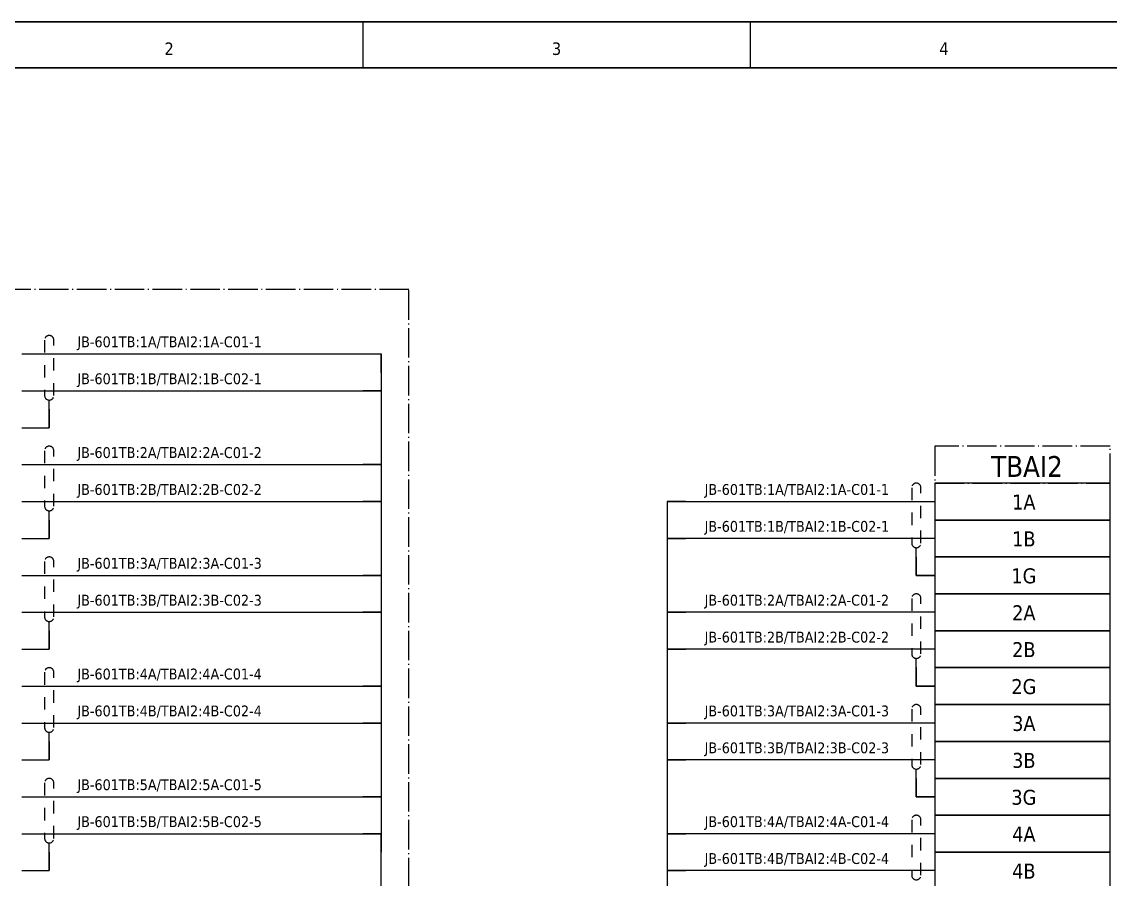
# Model space of a CAD drawing. Header units: millimetres. Extents: x 0 to 1792788, y -13 to 262234.
# Drawn here: x 89 to 207, y 204.1 to 297 of the extents above; entities that cross this region are included whole.
import ezdxf
from ezdxf.enums import TextEntityAlignment as Align

# ---------------------------------------------------------------- set-up
doc = ezdxf.new("R2010")
doc.units = ezdxf.units.MM
doc.linetypes.add('EPL_DASH', pattern=[1, 0.5, -0.5])
doc.linetypes.add('EPL_DASHDOT', pattern=[1, 0.8, -0.1, 0, -0.1])
for name, color, linetype, lineweight in [('EPLAN108', 5, 'Continuous', 35), ('EPLAN201', 7, 'Continuous', 35), ('EPLAN300', 5, 'Continuous', 25), ('EPLAN307', 134, 'EPL_DASHDOT', 25), ('EPLAN311', 7, 'Continuous', 25), ('EPLAN314', 5, 'EPL_DASH', 25), ('EPLAN317', 7, 'Continuous', 25), ('EPLAN400', 5, 'Continuous', 35), ('EPLAN405', 7, 'Continuous', 25), ('EPLAN421', 5, 'Continuous', 35), ('EPLAN433', 251, 'Continuous', 35), ('EPLAN451', 7, 'Continuous', 35), ('EPLAN452', 7, 'Continuous', 35), ('EPLAN453', 7, 'Continuous', 35), ('EPLAN500', 7, 'Continuous', 35), ('EPLAN501', 7, 'Continuous', 35), ('EPLAN502', 7, 'Continuous', 35), ('EPLAN503', 7, 'Continuous', 35), ('EPLAN504', 7, 'Continuous', 35), ('EPLAN546', 1, 'Continuous', 25)]:
    doc.layers.add(name, color=color, linetype=linetype, lineweight=lineweight)
doc.styles.add('Tahoma', font='')
doc.styles.get('Tahoma').set_extended_font_data('Tahoma')

# ---------------------------------------------------------------- blocks, each defined once
blk = doc.blocks.new('EPLFRAME')
at = {"layer": 'EPLAN201', "linetype": 'Continuous', "lineweight": 25, "ltscale": 4}
for p, q in [((126, 297), (126, 292)), ((168, 297), (168, 292))]:
    blk.add_line(p, q, dxfattribs=at)
at = {"layer": 'EPLAN201', "linetype": 'Continuous', "lineweight": 35, "ltscale": 4}
blk.add_line((0, 292), (420, 292), dxfattribs=at)
blk.add_lwpolyline([(0, 0), (420, 0), (420, 297), (0, 297)], close=True, dxfattribs=at)
at = {"layer": 'EPLAN451', "color": 7, "style": 'Tahoma'}
for tag, p, height in [('14_10014', (101, 12), 2.26), ('14_10015', (185, 12), 2.26), ('14_10011', (101, 5), 2.26), ('14_10013', (332, 5), 1.63), ('14_10151', (73, 1), 1.63), ('14_10300', (415, 1), 1.63)]:
    blk.add_attdef(tag, p, '', height=height, dxfattribs=at)
blk.add_attdef('4_25020', text='', height=1.63, dxfattribs=at).set_placement((413, 1), align=Align.RIGHT)
at = {"layer": 'EPLAN452', "color": 7, "style": 'Tahoma'}
for tag, p, height in [('4_11041', (1, 17), 2.26), ('4_11071[1]', (1, 13), 1.63), ('4_11074[1]', (21, 13), 1.63), ('4_11070[1]', (41, 13), 1.63), ('4_11024', (73, 13), 1.63), ('4_11011', (231, 12), 2.26), ('4_11030', (301, 12), 2.26), ('4_20132_1001', (374, 13), 1.63), ('4_11071[2]', (1, 9), 1.63), ('4_11074[2]', (21, 9), 1.63), ('4_11070[2]', (41, 9), 1.63), ('4_11022', (73, 9), 1.63), ('4_20134_1001', (374, 9), 1.63), ('4_11071[3]', (1, 5), 1.63), ('4_11074[3]', (21, 5), 1.63), ('4_11070[3]', (41, 5), 1.63), ('4_11080', (73, 5), 1.63), ('4_11059', (301, 5), 1.63)]:
    blk.add_attdef(tag, p, '', height=height, dxfattribs=at)
for tag, height, p in [('4_11040', 2.26, (419, 17)), ('4_11000', 1.63, (419, 5)), ('4_11085', 1.63, (141, 1)), ('4_11086', 1.63, (183, 1))]:
    blk.add_attdef(tag, text='', height=height, dxfattribs=at).set_placement(p, align=Align.RIGHT)
at = {"layer": 'EPLAN453', "color": 7, "style": 'Tahoma'}
for tag, p in [('53_19005_1', (21, 293)), ('53_19005', (63, 293)), ('53_19005_8', (105, 293)), ('53_19005_6', (147, 293)), ('53_19005_7', (189, 293)), ('53_19005_9', (231, 293)), ('53_19005_3', (273, 293)), ('53_19005_2', (315, 293)), ('53_19005_4', (357, 293)), ('53_19005_5', (399, 293))]:
    blk.add_attdef(tag, text='', height=1.35, dxfattribs=at).set_placement(p, align=Align.BOTTOM_CENTER)
blk = doc.blocks.new('EPLSYM_LibrarySPECIAL_en_US_Symbol427_Variant5_Placement1_24')
at = {"layer": 'EPLAN421', "color": 5, "style": 'Tahoma'}
for tag, p in [('17_20029[1]', (-0.9525, 3.335)), ('17_20029[2]', (20.0025, 3.335))]:
    blk.add_attdef(tag, text='', height=1.1739, dxfattribs=at).set_placement(p, align=Align.BOTTOM_RIGHT)
at = {"layer": 'EPLAN433', "color": 251, "style": 'Tahoma'}
blk.add_attdef('17_20406_1', text='', height=1.6254, dxfattribs=at).set_placement((0.9525, 1.5875), align=Align.BOTTOM_RIGHT)
blk.add_attdef('17_20406', text='', height=1.6254, dxfattribs=at).set_placement((0.9525, 1.5875), align=Align.BOTTOM_LEFT)
blk = doc.blocks.new('EPLSYM_LibrarySPECIAL_en_US_Symbol427_Variant5_Placement1_25')
at = {"layer": 'EPLAN421', "color": 5, "style": 'Tahoma'}
for tag, p in [('17_20029[1]', (-0.9525, 3.335)), ('17_20029[2]', (20.0025, 3.335))]:
    blk.add_attdef(tag, text='', height=1.1739, dxfattribs=at).set_placement(p, align=Align.BOTTOM_RIGHT)
at = {"layer": 'EPLAN433', "color": 251, "style": 'Tahoma'}
blk.add_attdef('17_20406_1', text='', height=1.6254, dxfattribs=at).set_placement((0.9525, 1.5875), align=Align.BOTTOM_RIGHT)
blk.add_attdef('17_20406', text='', height=1.6254, dxfattribs=at).set_placement((0.9525, 1.5875), align=Align.BOTTOM_LEFT)
blk = doc.blocks.new('EPLSYM_LibrarySPECIAL_en_US_Symbol427_Variant5_Placement1_26')
at = {"layer": 'EPLAN421', "color": 5, "style": 'Tahoma'}
for tag, p in [('17_20029[1]', (-0.9525, 3.335)), ('17_20029[2]', (20.0025, 3.335))]:
    blk.add_attdef(tag, text='', height=1.1739, dxfattribs=at).set_placement(p, align=Align.BOTTOM_RIGHT)
at = {"layer": 'EPLAN433', "color": 251, "style": 'Tahoma'}
blk.add_attdef('17_20406_1', text='', height=1.6254, dxfattribs=at).set_placement((0.9525, 1.5875), align=Align.BOTTOM_RIGHT)
blk.add_attdef('17_20406', text='', height=1.6254, dxfattribs=at).set_placement((0.9525, 1.5875), align=Align.BOTTOM_LEFT)
blk = doc.blocks.new('EPLSYM_LibrarySPECIAL_en_US_Symbol427_Variant5_Placement1_27')
at = {"layer": 'EPLAN421', "color": 5, "style": 'Tahoma'}
for tag, p in [('17_20029[1]', (-0.9525, 3.335)), ('17_20029[2]', (20.0025, 3.335))]:
    blk.add_attdef(tag, text='', height=1.1739, dxfattribs=at).set_placement(p, align=Align.BOTTOM_RIGHT)
at = {"layer": 'EPLAN433', "color": 251, "style": 'Tahoma'}
blk.add_attdef('17_20406_1', text='', height=1.6254, dxfattribs=at).set_placement((0.9525, 1.5875), align=Align.BOTTOM_RIGHT)
blk.add_attdef('17_20406', text='', height=1.6254, dxfattribs=at).set_placement((0.9525, 1.5875), align=Align.BOTTOM_LEFT)
blk = doc.blocks.new('EPLSYM_LibrarySPECIAL_en_US_Symbol427_Variant5_Placement1_28')
at = {"layer": 'EPLAN421', "color": 5, "style": 'Tahoma'}
for tag, p in [('17_20029[1]', (-0.9525, 3.335)), ('17_20029[2]', (20.0025, 3.335))]:
    blk.add_attdef(tag, text='', height=1.1739, dxfattribs=at).set_placement(p, align=Align.BOTTOM_RIGHT)
at = {"layer": 'EPLAN433', "color": 251, "style": 'Tahoma'}
blk.add_attdef('17_20406_1', text='', height=1.6254, dxfattribs=at).set_placement((0.9525, 1.5875), align=Align.BOTTOM_RIGHT)
blk.add_attdef('17_20406', text='', height=1.6254, dxfattribs=at).set_placement((0.9525, 1.5875), align=Align.BOTTOM_LEFT)
blk = doc.blocks.new('EPLSYM_LibrarySPECIAL_en_US_Symbol427_Variant5_Placement1_29')
at = {"layer": 'EPLAN421', "color": 5, "style": 'Tahoma'}
for tag, p in [('17_20029[1]', (-0.9525, 3.335)), ('17_20029[2]', (20.0025, 3.335))]:
    blk.add_attdef(tag, text='', height=1.1739, dxfattribs=at).set_placement(p, align=Align.BOTTOM_RIGHT)
at = {"layer": 'EPLAN433', "color": 251, "style": 'Tahoma'}
blk.add_attdef('17_20406_1', text='', height=1.6254, dxfattribs=at).set_placement((0.9525, 1.5875), align=Align.BOTTOM_RIGHT)
blk.add_attdef('17_20406', text='', height=1.6254, dxfattribs=at).set_placement((0.9525, 1.5875), align=Align.BOTTOM_LEFT)
blk = doc.blocks.new('EPLSYM_LibrarySPECIAL_en_US_Symbol427_Variant5_Placement1_30')
at = {"layer": 'EPLAN421', "color": 5, "style": 'Tahoma'}
for tag, p in [('17_20029[1]', (-0.9525, 3.335)), ('17_20029[2]', (20.0025, 3.335))]:
    blk.add_attdef(tag, text='', height=1.1739, dxfattribs=at).set_placement(p, align=Align.BOTTOM_RIGHT)
at = {"layer": 'EPLAN433', "color": 251, "style": 'Tahoma'}
blk.add_attdef('17_20406_1', text='', height=1.6254, dxfattribs=at).set_placement((0.9525, 1.5875), align=Align.BOTTOM_RIGHT)
blk.add_attdef('17_20406', text='', height=1.6254, dxfattribs=at).set_placement((0.9525, 1.5875), align=Align.BOTTOM_LEFT)
blk = doc.blocks.new('EPLSYM_LibrarySPECIAL_en_US_Symbol427_Variant5_Placement1_31')
at = {"layer": 'EPLAN421', "color": 5, "style": 'Tahoma'}
for tag, p in [('17_20029[1]', (-0.9525, 3.335)), ('17_20029[2]', (20.0025, 3.335))]:
    blk.add_attdef(tag, text='', height=1.1739, dxfattribs=at).set_placement(p, align=Align.BOTTOM_RIGHT)
at = {"layer": 'EPLAN433', "color": 251, "style": 'Tahoma'}
blk.add_attdef('17_20406_1', text='', height=1.6254, dxfattribs=at).set_placement((0.9525, 1.5875), align=Align.BOTTOM_RIGHT)
blk.add_attdef('17_20406', text='', height=1.6254, dxfattribs=at).set_placement((0.9525, 1.5875), align=Align.BOTTOM_LEFT)
blk = doc.blocks.new('EPLSYM_LibrarySPECIAL_en_US_Symbol427_Variant5_Placement1_56')
at = {"layer": 'EPLAN421', "color": 5, "style": 'Tahoma'}
for tag, p in [('17_20029[1]', (-0.9525, 3.335)), ('17_20029[2]', (20.0025, 3.335))]:
    blk.add_attdef(tag, text='', height=1.1739, dxfattribs=at).set_placement(p, align=Align.BOTTOM_RIGHT)
at = {"layer": 'EPLAN433', "color": 251, "style": 'Tahoma'}
blk.add_attdef('17_20406_1', text='', height=1.6254, dxfattribs=at).set_placement((0.9525, 1.5875), align=Align.BOTTOM_RIGHT)
blk.add_attdef('17_20406', text='', height=1.6254, dxfattribs=at).set_placement((0.9525, 1.5875), align=Align.BOTTOM_LEFT)
blk = doc.blocks.new('EPLSYM_LibrarySPECIAL_en_US_Symbol427_Variant5_Placement1_57')
at = {"layer": 'EPLAN421', "color": 5, "style": 'Tahoma'}
for tag, p in [('17_20029[1]', (-0.9525, 3.335)), ('17_20029[2]', (20.0025, 3.335))]:
    blk.add_attdef(tag, text='', height=1.1739, dxfattribs=at).set_placement(p, align=Align.BOTTOM_RIGHT)
at = {"layer": 'EPLAN433', "color": 251, "style": 'Tahoma'}
blk.add_attdef('17_20406_1', text='', height=1.6254, dxfattribs=at).set_placement((0.9525, 1.5875), align=Align.BOTTOM_RIGHT)
blk.add_attdef('17_20406', text='', height=1.6254, dxfattribs=at).set_placement((0.9525, 1.5875), align=Align.BOTTOM_LEFT)
blk = doc.blocks.new('EPLSYM_LibrarySPECIAL_en_US_Symbol427_Variant5_Placement1_65')
at = {"layer": 'EPLAN421', "color": 5, "style": 'Tahoma'}
for tag, p in [('17_20029[1]', (-0.9525, 3.335)), ('17_20029[2]', (20.0025, 3.335))]:
    blk.add_attdef(tag, text='', height=1.1739, dxfattribs=at).set_placement(p, align=Align.BOTTOM_RIGHT)
at = {"layer": 'EPLAN433', "color": 251, "style": 'Tahoma'}
blk.add_attdef('17_20406_1', text='', height=1.6254, dxfattribs=at).set_placement((0.9525, 1.5875), align=Align.BOTTOM_RIGHT)
blk.add_attdef('17_20406', text='', height=1.6254, dxfattribs=at).set_placement((0.9525, 1.5875), align=Align.BOTTOM_LEFT)
blk = doc.blocks.new('EPLSYM_LibrarySPECIAL_Symbol5_Variant1_Placement1_12')
at = {"layer": 'EPLAN314', "ltscale": 2.7}
for p, q in [((-0.5, 6.5), (-0.5, 0.5)), ((0.5, 0.5), (0.5, 6.5))]:
    blk.add_line(p, q, dxfattribs=at)
for centre, start, end in [((0, 6.5), 0, 180), ((0, 0.5), 180, 0)]:
    blk.add_arc(centre, 0.5, start, end, dxfattribs=at)
blk = doc.blocks.new('EPLSYM_LibrarySPECIAL_Symbol5_Variant1_Placement1_13')
at = {"layer": 'EPLAN314', "ltscale": 2.7}
for p, q in [((-0.5, 6.5), (-0.5, 0.5)), ((0.5, 0.5), (0.5, 6.5))]:
    blk.add_line(p, q, dxfattribs=at)
for centre, start, end in [((0, 6.5), 0, 180), ((0, 0.5), 180, 0)]:
    blk.add_arc(centre, 0.5, start, end, dxfattribs=at)
blk = doc.blocks.new('EPLSYM_LibrarySPECIAL_Symbol5_Variant1_Placement1_14')
at = {"layer": 'EPLAN314', "ltscale": 2.7}
for p, q in [((-0.5, 6.5), (-0.5, 0.5)), ((0.5, 0.5), (0.5, 6.5))]:
    blk.add_line(p, q, dxfattribs=at)
for centre, start, end in [((0, 6.5), 0, 180), ((0, 0.5), 180, 0)]:
    blk.add_arc(centre, 0.5, start, end, dxfattribs=at)
blk = doc.blocks.new('EPLSYM_LibrarySPECIAL_Symbol5_Variant1_Placement1_15')
at = {"layer": 'EPLAN314', "ltscale": 2.7}
for p, q in [((-0.5, 6.5), (-0.5, 0.5)), ((0.5, 0.5), (0.5, 6.5))]:
    blk.add_line(p, q, dxfattribs=at)
for centre, start, end in [((0, 6.5), 0, 180), ((0, 0.5), 180, 0)]:
    blk.add_arc(centre, 0.5, start, end, dxfattribs=at)
blk = doc.blocks.new('EPLSYM_LibrarySPECIAL_Symbol5_Variant1_Placement1_24')
at = {"layer": 'EPLAN314', "ltscale": 2.7}
for p, q in [((-0.5, 6.5), (-0.5, 0.5)), ((0.5, 0.5), (0.5, 6.5))]:
    blk.add_line(p, q, dxfattribs=at)
for centre, start, end in [((0, 6.5), 0, 180), ((0, 0.5), 180, 0)]:
    blk.add_arc(centre, 0.5, start, end, dxfattribs=at)
blk = doc.blocks.new('EPLSYM_LibrarySPECIAL_Symbol5_Variant1_Placement1_25')
at = {"layer": 'EPLAN314', "ltscale": 2.7}
for p, q in [((-0.5, 6.5), (-0.5, 0.5)), ((0.5, 0.5), (0.5, 6.5))]:
    blk.add_line(p, q, dxfattribs=at)
for centre, start, end in [((0, 6.5), 0, 180), ((0, 0.5), 180, 0)]:
    blk.add_arc(centre, 0.5, start, end, dxfattribs=at)
blk = doc.blocks.new('EPLSYM_LibrarySPECIAL_Symbol5_Variant1_Placement1_26')
at = {"layer": 'EPLAN314', "ltscale": 2.7}
for p, q in [((-0.5, 6.5), (-0.5, 0.5)), ((0.5, 0.5), (0.5, 6.5))]:
    blk.add_line(p, q, dxfattribs=at)
for centre, start, end in [((0, 6.5), 0, 180), ((0, 0.5), 180, 0)]:
    blk.add_arc(centre, 0.5, start, end, dxfattribs=at)
blk = doc.blocks.new('EPLSYM_LibrarySPECIAL_Symbol5_Variant1_Placement1_27')
at = {"layer": 'EPLAN314', "ltscale": 2.7}
for p, q in [((-0.5, 6.5), (-0.5, 0.5)), ((0.5, 0.5), (0.5, 6.5))]:
    blk.add_line(p, q, dxfattribs=at)
for centre, start, end in [((0, 6.5), 0, 180), ((0, 0.5), 180, 0)]:
    blk.add_arc(centre, 0.5, start, end, dxfattribs=at)
blk = doc.blocks.new('EPLSYM_LibrarySPECIAL_Symbol5_Variant1_Placement1_28')
at = {"layer": 'EPLAN314', "ltscale": 2.7}
for p, q in [((-0.5, 6.5), (-0.5, 0.5)), ((0.5, 0.5), (0.5, 6.5))]:
    blk.add_line(p, q, dxfattribs=at)
for centre, start, end in [((0, 6.5), 0, 180), ((0, 0.5), 180, 0)]:
    blk.add_arc(centre, 0.5, start, end, dxfattribs=at)
blk = doc.blocks.new('EPLSYM_LibrarySPECIAL_Symbol308_Variant0_Placement0')
at = {"layer": 'EPLAN405', "color": 7, "style": 'Tahoma'}
for tag, p in [('17_31011', (1.5, 6.35)), ('17_31002', (1.5, 0.5))]:
    blk.add_attdef(tag, text='', height=1.17, dxfattribs=at).set_placement(p, align=Align.BOTTOM_LEFT)
for tag, p in [('17_31004', (1.5, 4.4)), ('17_31003', (1.5, 2.45))]:
    blk.add_attdef(tag, p, '', height=1.17, dxfattribs=at)
blk = doc.blocks.new('EPLSYM_LibrarySPECIAL_Symbol2_Variant0_Placement1_12')
at = {"layer": 'EPLAN307', "lineweight": 25, "ltscale": 4}
blk.add_lwpolyline([(0, -114), (128, -114), (128, 0), (0, 0)], close=True, dxfattribs=at)
at = {"layer": 'EPLAN400', "color": 5, "style": 'Tahoma'}
blk.add_attdef('88_20010', text='', height=2.2575, dxfattribs=at).set_placement((-1.5, -0.9515), align=Align.TOP_RIGHT)
at = {"layer": 'EPLAN500', "color": 7, "style": 'Tahoma'}
blk.add_attdef('88_20027', text='', height=1.6254, dxfattribs=at).set_placement((-1.5, -4.57508), align=Align.TOP_RIGHT)
at = {"layer": 'EPLAN501', "color": 7, "style": 'Tahoma'}
blk.add_attdef('88_20011', text='', height=1.6254, dxfattribs=at).set_placement((-1.5, -9.97508), align=Align.TOP_RIGHT)
at = {"layer": 'EPLAN502', "color": 7, "style": 'Tahoma'}
blk.add_attdef('88_20025', text='', height=1.6254, dxfattribs=at).set_placement((-1.5, -12.67508), align=Align.TOP_RIGHT)
at = {"layer": 'EPLAN503', "color": 7, "style": 'Tahoma'}
blk.add_attdef('88_20024', text='', height=1.6254, dxfattribs=at).set_placement((-1.5, -15.37508), align=Align.TOP_RIGHT)
at = {"layer": 'EPLAN504', "color": 7, "style": 'Tahoma'}
blk.add_attdef('88_20901[1]', text='', height=1.6254, dxfattribs=at).set_placement((-1.5, -7.27508), align=Align.TOP_RIGHT)

msp = doc.modelspace()

# ---------------------------------------------------------------- linework, layer by layer
at = {"layer": 'EPLAN300', "lineweight": 25, "ltscale": 4}
for points in [[(188, 243), (207, 243), (207, 247), (188, 247)], [(188, 239), (207, 239), (207, 243), (188, 243)], [(188, 231), (207, 231), (207, 235), (188, 235)], [(188, 227), (207, 227), (207, 231), (188, 231)], [(188, 219), (207, 219), (207, 223), (188, 223)], [(188, 215), (207, 215), (207, 219), (188, 219)], [(188, 207), (207, 207), (207, 211), (188, 211)], [(188, 203), (207, 203), (207, 207), (188, 207)]]:
    msp.add_lwpolyline(points, close=True, dxfattribs=at)
at = {"layer": 'EPLAN300', "color": 3, "lineweight": 25, "ltscale": 4}
for points in [[(188, 235), (207, 235), (207, 239), (188, 239)], [(188, 223), (207, 223), (207, 227), (188, 227)], [(188, 211), (207, 211), (207, 215), (188, 215)]]:
    msp.add_lwpolyline(points, close=True, dxfattribs=at)
at = {"layer": 'EPLAN307', "lineweight": 25, "ltscale": 4}
msp.add_lwpolyline([(188, 247), (207, 247), (207, 251), (188, 251)], close=True, dxfattribs=at)
at = {"layer": 'EPLAN311', "color": 7, "ltscale": 4}
for p, q in [((89.05, 261), (128, 261)), ((89.05, 257), (128, 257)), ((89.05, 249), (128, 249)), ((89.05, 245), (128, 245)), ((159, 245), (188, 245)), ((188, 241), (159, 241)), ((89.05, 237), (128, 237)), ((89.05, 233), (128, 233)), ((188, 233), (159, 233)), ((188, 229), (159, 229)), ((89.05, 225), (128, 225)), ((89.05, 221), (128, 221)), ((188, 221), (159, 221)), ((188, 217), (159, 217)), ((89.05, 213), (128, 213)), ((89.05, 209), (128, 209)), ((188, 209), (159, 209)), ((188, 205), (159, 205))]:
    msp.add_line(p, q, dxfattribs=at)
at = {"layer": 'EPLAN311', "ltscale": 4}
for p, q in [((126, 261), (128, 261)), ((128, 257), (126, 257)), ((128, 249), (126, 249)), ((128, 245), (126, 245)), ((161, 245), (159, 245)), ((159, 241), (161, 241)), ((128, 237), (126, 237)), ((128, 233), (126, 233)), ((159, 233), (161, 233)), ((159, 229), (161, 229)), ((128, 225), (126, 225)), ((128, 221), (126, 221)), ((159, 221), (161, 221)), ((159, 217), (161, 217)), ((128, 213), (126, 213)), ((128, 209), (126, 209)), ((159, 209), (161, 209)), ((159, 205), (161, 205))]:
    msp.add_line(p, q, dxfattribs=at)
at = {"layer": 'EPLAN311', "color": 1, "linetype": 'Continuous', "lineweight": 25, "ltscale": 4}
for p, q in [((92, 255), (92, 253)), ((90, 253), (92, 253)), ((92, 243), (92, 241)), ((90, 241), (92, 241)), ((186, 239), (186, 237)), ((186, 237), (188, 237)), ((92, 231), (92, 229)), ((90, 229), (92, 229)), ((186, 227), (186, 225)), ((186, 225), (188, 225)), ((92, 219), (92, 217)), ((90, 217), (92, 217)), ((186, 215), (186, 213)), ((186, 213), (188, 213)), ((92, 207), (92, 205)), ((90, 205), (92, 205))]:
    msp.add_line(p, q, dxfattribs=at)
at = {"layer": 'EPLAN317', "lineweight": 25, "ltscale": 4}
for p, q in [((128, 261), (128, 257)), ((128, 259), (128, 261)), ((128, 259), (128, 255)), ((128, 257), (128, 249)), ((128, 251), (128, 247)), ((128, 249), (128, 245)), ((128, 247), (128, 243)), ((128, 245), (128, 237)), ((159, 245), (159, 241)), ((159, 245), (159, 243)), ((159, 243), (159, 239)), ((159, 241), (159, 233)), ((128, 239), (128, 235)), ((128, 237), (128, 233)), ((128, 235), (128, 231)), ((159, 235), (159, 231)), ((128, 233), (128, 225)), ((159, 233), (159, 229)), ((159, 231), (159, 227)), ((159, 229), (159, 221)), ((128, 227), (128, 223)), ((128, 225), (128, 221)), ((128, 223), (128, 219)), ((159, 223), (159, 219)), ((128, 221), (128, 213)), ((159, 221), (159, 217)), ((159, 219), (159, 215)), ((159, 217), (159, 209)), ((128, 215), (128, 211)), ((128, 213), (128, 209)), ((128, 211), (128, 207)), ((159, 211), (159, 207)), ((128, 201), (128, 209)), ((159, 209), (159, 205)), ((159, 207), (159, 203)), ((159, 205), (159, 201))]:
    msp.add_line(p, q, dxfattribs=at)
at = {"layer": 'EPLAN546', "ltscale": 4}
for p, q in [((92, 253), (92, 256)), ((89.05, 253), (92, 253)), ((92, 241), (92, 244)), ((89.05, 241), (92, 241)), ((186, 237), (186, 240)), ((188, 237), (186, 237)), ((92, 229), (92, 232)), ((89.05, 229), (92, 229)), ((186, 225), (186, 228)), ((188, 225), (186, 225)), ((92, 217), (92, 220)), ((89.05, 217), (92, 217)), ((186, 213), (186, 216)), ((188, 213), (186, 213)), ((92, 205), (92, 208)), ((89.05, 205), (92, 205))]:
    msp.add_line(p, q, dxfattribs=at)

# ---------------------------------------------------------------- block references
ref = msp.add_blockref('EPLFRAME', (0, 0))
ref.add_attrib('53_19005_6', '3', dxfattribs={"layer": 'EPLAN453', "color": 7, "height": 1.35, "style": 'Tahoma'}).set_placement((147, 293), align=Align.BOTTOM_CENTER)
ref.add_attrib('53_19005_7', '4', dxfattribs={"layer": 'EPLAN453', "color": 7, "height": 1.35, "style": 'Tahoma'}).set_placement((189, 293), align=Align.BOTTOM_CENTER)
ref.add_attrib('53_19005_8', '2', dxfattribs={"layer": 'EPLAN453', "color": 7, "height": 1.35, "style": 'Tahoma'}).set_placement((105, 293), align=Align.BOTTOM_CENTER)
for name, p in [('EPLSYM_LibrarySPECIAL_Symbol2_Variant0_Placement1_12', (3, 268)), ('EPLSYM_LibrarySPECIAL_Symbol5_Variant1_Placement1_24', (92, 256)), ('EPLSYM_LibrarySPECIAL_Symbol5_Variant1_Placement1_25', (92, 244)), ('EPLSYM_LibrarySPECIAL_Symbol5_Variant1_Placement1_12', (186, 240)), ('EPLSYM_LibrarySPECIAL_Symbol5_Variant1_Placement1_26', (92, 232)), ('EPLSYM_LibrarySPECIAL_Symbol5_Variant1_Placement1_13', (186, 228)), ('EPLSYM_LibrarySPECIAL_Symbol5_Variant1_Placement1_27', (92, 220)), ('EPLSYM_LibrarySPECIAL_Symbol5_Variant1_Placement1_14', (186, 216)), ('EPLSYM_LibrarySPECIAL_Symbol5_Variant1_Placement1_28', (92, 208)), ('EPLSYM_LibrarySPECIAL_Symbol5_Variant1_Placement1_15', (186, 204))]:
    msp.add_blockref(name, p)
ref = msp.add_blockref('EPLSYM_LibrarySPECIAL_Symbol308_Variant0_Placement0', (95, 261))
ref.add_attrib('17_31011', 'JB-601TB:1A/TBAI2:1A-C01-1', dxfattribs={"layer": 'EPLAN405', "color": 7, "height": 1.1739, "style": 'Tahoma'}).set_placement((95.05, 261.37), align=Align.BOTTOM_LEFT)
ref = msp.add_blockref('EPLSYM_LibrarySPECIAL_Symbol308_Variant0_Placement0', (95, 257))
ref.add_attrib('17_31011', 'JB-601TB:1B/TBAI2:1B-C02-1', dxfattribs={"layer": 'EPLAN405', "color": 7, "height": 1.1739, "style": 'Tahoma'}).set_placement((95.05, 257.37), align=Align.BOTTOM_LEFT)
ref = msp.add_blockref('EPLSYM_LibrarySPECIAL_Symbol308_Variant0_Placement0', (95, 249))
ref.add_attrib('17_31011', 'JB-601TB:2A/TBAI2:2A-C01-2', dxfattribs={"layer": 'EPLAN405', "color": 7, "height": 1.1739, "style": 'Tahoma'}).set_placement((95.05, 249.37), align=Align.BOTTOM_LEFT)
ref = msp.add_blockref('EPLSYM_LibrarySPECIAL_Symbol308_Variant0_Placement0', (95, 245))
ref.add_attrib('17_31011', 'JB-601TB:2B/TBAI2:2B-C02-2', dxfattribs={"layer": 'EPLAN405', "color": 7, "height": 1.1739, "style": 'Tahoma'}).set_placement((95.05, 245.37), align=Align.BOTTOM_LEFT)
ref = msp.add_blockref('EPLSYM_LibrarySPECIAL_Symbol308_Variant0_Placement0', (163, 245))
ref.add_attrib('17_31011', 'JB-601TB:1A/TBAI2:1A-C01-1', dxfattribs={"layer": 'EPLAN405', "color": 7, "height": 1.1739, "style": 'Tahoma'}).set_placement((163.05, 245.37), align=Align.BOTTOM_LEFT)
ref = msp.add_blockref('EPLSYM_LibrarySPECIAL_en_US_Symbol427_Variant5_Placement1_24', (188, 245))
ref.add_attrib('17_20011', '1A', dxfattribs={"layer": 'EPLAN501', "color": 7, "height": 1.625, "style": 'Tahoma'}).set_placement((197.66, 243.65), align=Align.BOTTOM_CENTER)
ref = msp.add_blockref('EPLSYM_LibrarySPECIAL_Symbol308_Variant0_Placement0', (163, 241))
ref.add_attrib('17_31011', 'JB-601TB:1B/TBAI2:1B-C02-1', dxfattribs={"layer": 'EPLAN405', "color": 7, "height": 1.1739, "style": 'Tahoma'}).set_placement((163.05, 241.37), align=Align.BOTTOM_LEFT)
ref = msp.add_blockref('EPLSYM_LibrarySPECIAL_en_US_Symbol427_Variant5_Placement1_25', (188, 241))
ref.add_attrib('17_20011', '1B', dxfattribs={"layer": 'EPLAN501', "color": 7, "height": 1.625, "style": 'Tahoma'}).set_placement((197.66, 239.65), align=Align.BOTTOM_CENTER)
ref = msp.add_blockref('EPLSYM_LibrarySPECIAL_Symbol308_Variant0_Placement0', (95, 237))
ref.add_attrib('17_31011', 'JB-601TB:3A/TBAI2:3A-C01-3', dxfattribs={"layer": 'EPLAN405', "color": 7, "height": 1.1739, "style": 'Tahoma'}).set_placement((95.05, 237.37), align=Align.BOTTOM_LEFT)
ref = msp.add_blockref('EPLSYM_LibrarySPECIAL_en_US_Symbol427_Variant5_Placement1_65', (188, 237))
ref.add_attrib('17_20011', '1G', dxfattribs={"layer": 'EPLAN501', "color": 7, "height": 1.625, "style": 'Tahoma'}).set_placement((197.66, 235.65), align=Align.BOTTOM_CENTER)
ref = msp.add_blockref('EPLSYM_LibrarySPECIAL_Symbol308_Variant0_Placement0', (95, 233))
ref.add_attrib('17_31011', 'JB-601TB:3B/TBAI2:3B-C02-3', dxfattribs={"layer": 'EPLAN405', "color": 7, "height": 1.1739, "style": 'Tahoma'}).set_placement((95.05, 233.37), align=Align.BOTTOM_LEFT)
ref = msp.add_blockref('EPLSYM_LibrarySPECIAL_Symbol308_Variant0_Placement0', (163, 233))
ref.add_attrib('17_31011', 'JB-601TB:2A/TBAI2:2A-C01-2', dxfattribs={"layer": 'EPLAN405', "color": 7, "height": 1.1739, "style": 'Tahoma'}).set_placement((163.05, 233.37), align=Align.BOTTOM_LEFT)
ref = msp.add_blockref('EPLSYM_LibrarySPECIAL_en_US_Symbol427_Variant5_Placement1_26', (188, 233))
ref.add_attrib('17_20011', '2A', dxfattribs={"layer": 'EPLAN501', "color": 7, "height": 1.625, "style": 'Tahoma'}).set_placement((197.66, 231.65), align=Align.BOTTOM_CENTER)
ref = msp.add_blockref('EPLSYM_LibrarySPECIAL_Symbol308_Variant0_Placement0', (163, 229))
ref.add_attrib('17_31011', 'JB-601TB:2B/TBAI2:2B-C02-2', dxfattribs={"layer": 'EPLAN405', "color": 7, "height": 1.1739, "style": 'Tahoma'}).set_placement((163.05, 229.37), align=Align.BOTTOM_LEFT)
ref = msp.add_blockref('EPLSYM_LibrarySPECIAL_en_US_Symbol427_Variant5_Placement1_27', (188, 229))
ref.add_attrib('17_20011', '2B', dxfattribs={"layer": 'EPLAN501', "color": 7, "height": 1.625, "style": 'Tahoma'}).set_placement((197.66, 227.65), align=Align.BOTTOM_CENTER)
ref = msp.add_blockref('EPLSYM_LibrarySPECIAL_Symbol308_Variant0_Placement0', (95, 225))
ref.add_attrib('17_31011', 'JB-601TB:4A/TBAI2:4A-C01-4', dxfattribs={"layer": 'EPLAN405', "color": 7, "height": 1.1739, "style": 'Tahoma'}).set_placement((95.05, 225.37), align=Align.BOTTOM_LEFT)
ref = msp.add_blockref('EPLSYM_LibrarySPECIAL_en_US_Symbol427_Variant5_Placement1_56', (188, 225))
ref.add_attrib('17_20011', '2G', dxfattribs={"layer": 'EPLAN501', "color": 7, "height": 1.625, "style": 'Tahoma'}).set_placement((197.66, 223.65), align=Align.BOTTOM_CENTER)
ref = msp.add_blockref('EPLSYM_LibrarySPECIAL_Symbol308_Variant0_Placement0', (95, 221))
ref.add_attrib('17_31011', 'JB-601TB:4B/TBAI2:4B-C02-4', dxfattribs={"layer": 'EPLAN405', "color": 7, "height": 1.1739, "style": 'Tahoma'}).set_placement((95.05, 221.37), align=Align.BOTTOM_LEFT)
ref = msp.add_blockref('EPLSYM_LibrarySPECIAL_Symbol308_Variant0_Placement0', (163, 221))
ref.add_attrib('17_31011', 'JB-601TB:3A/TBAI2:3A-C01-3', dxfattribs={"layer": 'EPLAN405', "color": 7, "height": 1.1739, "style": 'Tahoma'}).set_placement((163.05, 221.37), align=Align.BOTTOM_LEFT)
ref = msp.add_blockref('EPLSYM_LibrarySPECIAL_en_US_Symbol427_Variant5_Placement1_28', (188, 221))
ref.add_attrib('17_20011', '3A', dxfattribs={"layer": 'EPLAN501', "color": 7, "height": 1.625, "style": 'Tahoma'}).set_placement((197.66, 219.65), align=Align.BOTTOM_CENTER)
ref = msp.add_blockref('EPLSYM_LibrarySPECIAL_Symbol308_Variant0_Placement0', (163, 217))
ref.add_attrib('17_31011', 'JB-601TB:3B/TBAI2:3B-C02-3', dxfattribs={"layer": 'EPLAN405', "color": 7, "height": 1.1739, "style": 'Tahoma'}).set_placement((163.05, 217.37), align=Align.BOTTOM_LEFT)
ref = msp.add_blockref('EPLSYM_LibrarySPECIAL_en_US_Symbol427_Variant5_Placement1_29', (188, 217))
ref.add_attrib('17_20011', '3B', dxfattribs={"layer": 'EPLAN501', "color": 7, "height": 1.625, "style": 'Tahoma'}).set_placement((197.66, 215.65), align=Align.BOTTOM_CENTER)
ref = msp.add_blockref('EPLSYM_LibrarySPECIAL_Symbol308_Variant0_Placement0', (95, 213))
ref.add_attrib('17_31011', 'JB-601TB:5A/TBAI2:5A-C01-5', dxfattribs={"layer": 'EPLAN405', "color": 7, "height": 1.1739, "style": 'Tahoma'}).set_placement((95.05, 213.37), align=Align.BOTTOM_LEFT)
ref = msp.add_blockref('EPLSYM_LibrarySPECIAL_en_US_Symbol427_Variant5_Placement1_57', (188, 213))
ref.add_attrib('17_20011', '3G', dxfattribs={"layer": 'EPLAN501', "color": 7, "height": 1.625, "style": 'Tahoma'}).set_placement((197.66, 211.65), align=Align.BOTTOM_CENTER)
ref = msp.add_blockref('EPLSYM_LibrarySPECIAL_Symbol308_Variant0_Placement0', (95, 209))
ref.add_attrib('17_31011', 'JB-601TB:5B/TBAI2:5B-C02-5', dxfattribs={"layer": 'EPLAN405', "color": 7, "height": 1.1739, "style": 'Tahoma'}).set_placement((95.05, 209.37), align=Align.BOTTOM_LEFT)
ref = msp.add_blockref('EPLSYM_LibrarySPECIAL_Symbol308_Variant0_Placement0', (163, 209))
ref.add_attrib('17_31011', 'JB-601TB:4A/TBAI2:4A-C01-4', dxfattribs={"layer": 'EPLAN405', "color": 7, "height": 1.1739, "style": 'Tahoma'}).set_placement((163.05, 209.37), align=Align.BOTTOM_LEFT)
ref = msp.add_blockref('EPLSYM_LibrarySPECIAL_en_US_Symbol427_Variant5_Placement1_30', (188, 209))
ref.add_attrib('17_20011', '4A', dxfattribs={"layer": 'EPLAN501', "color": 7, "height": 1.625, "style": 'Tahoma'}).set_placement((197.66, 207.65), align=Align.BOTTOM_CENTER)
ref = msp.add_blockref('EPLSYM_LibrarySPECIAL_Symbol308_Variant0_Placement0', (163, 205))
ref.add_attrib('17_31011', 'JB-601TB:4B/TBAI2:4B-C02-4', dxfattribs={"layer": 'EPLAN405', "color": 7, "height": 1.1739, "style": 'Tahoma'}).set_placement((163.05, 205.37), align=Align.BOTTOM_LEFT)
ref = msp.add_blockref('EPLSYM_LibrarySPECIAL_en_US_Symbol427_Variant5_Placement1_31', (188, 205))
ref.add_attrib('17_20011', '4B', dxfattribs={"layer": 'EPLAN501', "color": 7, "height": 1.625, "style": 'Tahoma'}).set_placement((197.66, 203.65), align=Align.BOTTOM_CENTER)

# ---------------------------------------------------------------- texts
at = {"layer": 'EPLAN108', "color": 5, "style": 'Tahoma'}
msp.add_text('TBAI2', height=2.257, dxfattribs=at).set_placement((198, 247), align=Align.BOTTOM_CENTER)

doc.saveas('drawing.dxf')
